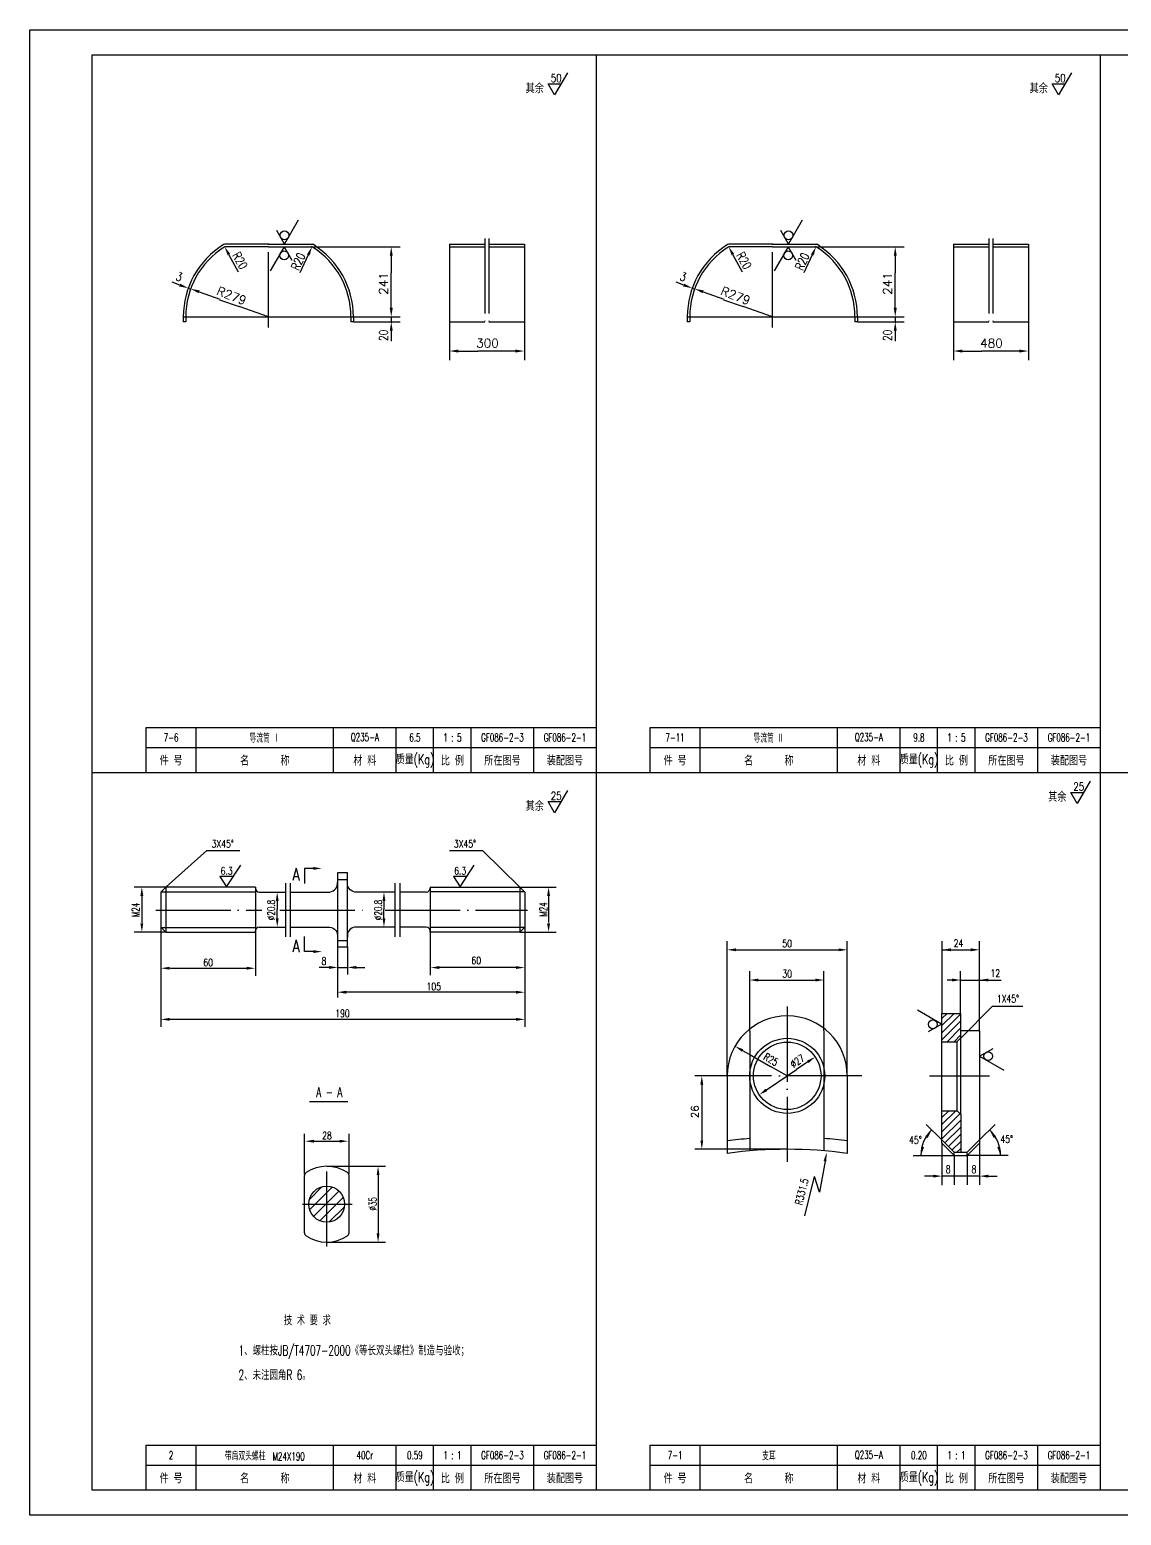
# Model space of a CAD drawing. Extents: x -1174 to 1453, y 137 to 1485.
# Drawn here: x 612 to 1048, y 146 to 740 of the extents above; entities that cross this region are included whole.
import ezdxf
from ezdxf.enums import TextEntityAlignment as Align

# ---------------------------------------------------------------- set-up
doc = ezdxf.new("R2010")
doc.units = 0
doc.header["$MEASUREMENT"] = 0
doc.linetypes.add('DASHDOT-M', pattern=[36, 30, -3, 0, -3])
doc.linetypes.add('DIVIDE-M', pattern=[39, 30, -3, 0, -3, 0, -3])
doc.layers.get('0').update_dxf_attribs({"linetype": 'CONTINUOUS'})
for name, color, linetype in [('CDR_DWG1', 4, 'CONTINUOUS'), ('CDR_DWG2', 2, 'CONTINUOUS'), ('CDR_DWG3', 1, 'DASHDOT-M'), ('CDR_DWG4', 3, 'DIVIDE-M')]:
    doc.layers.add(name, color=color, linetype=linetype)
doc.styles.add('HZ', font='romans', dxfattribs={"width": 0.7, "bigfont": 'hz'})

# ---------------------------------------------------------------- blocks, each defined once
blk = doc.blocks.new('*X75')
at = {"color": 0}
for p, q in [((240.7, 219.49), (245.74, 224.53)), ((240.81, 215.35), (249.88, 224.42)), ((242.39, 212.69), (252.54, 222.84)), ((244.9, 210.95), (254.27, 220.33)), ((248.67, 210.49), (254.74, 216.56))]:
    blk.add_line(p, q, dxfattribs=at)
blk = doc.blocks.new('*X49')
at = {"color": 0}
for p, q in [((152.09, 157.75), (157.61, 163.26)), ((152.09, 160.58), (154.78, 163.26)), ((152.09, 154.92), (159.28, 162.11)), ((152.09, 152.09), (159.56, 159.56)), ((153.24, 150.41), (159.56, 156.73)), ((154.65, 148.99), (159.56, 153.9)), ((156.07, 147.58), (159.56, 151.07)), ((158.05, 146.74), (159.56, 148.25))]:
    blk.add_line(p, q, dxfattribs=at)
blk = doc.blocks.new('*X50')
at = {"color": 0}
for p, q in [((152.09, 197.34), (156.93, 202.19)), ((152.09, 200.17), (154.1, 202.19)), ((152.09, 194.52), (159.51, 201.94)), ((152.09, 191.69), (159.51, 199.11)), ((154.11, 190.88), (159.51, 196.28)), ((156.94, 190.88), (159.51, 193.46))]:
    blk.add_line(p, q, dxfattribs=at)

msp = doc.modelspace()

# ---------------------------------------------------------------- linework, layer by layer
for p, q in [((611.86, 145.55), (611.86, 739.55)), ((611.86, 739.55), (1452.86, 739.55)), ((838.36, 729.55), (838.36, 155.55)), ((1039.86, 729.55), (1039.86, 155.55)), ((713.67, 653.84), (719.3, 663.48)), ((915.17, 653.84), (920.8, 663.48)), ((713.67, 653.84), (710.6, 659.23)), ((915.17, 653.84), (912.1, 659.23)), ((691.51, 649.59), (695.19, 642.71)), ((713.59, 652.8), (707.97, 643.16)), ((713.59, 652.8), (716.66, 647.42)), ((723.22, 649.5), (719.92, 642.39)), ((724.56, 652.76), (760, 652.76)), ((756.4, 649.16), (756.4, 642.36)), ((893.01, 649.59), (896.69, 642.71)), ((915.09, 652.8), (909.47, 643.16)), ((915.09, 652.8), (918.16, 647.42)), ((924.72, 649.5), (921.42, 642.39)), ((926.06, 652.76), (961.5, 652.76)), ((957.9, 649.16), (957.9, 642.36)), ((756.4, 635.16), (756.4, 642.36)), ((957.9, 635.16), (957.9, 642.36)), ((671.88, 637.44), (668.76, 638.55)), ((675.26, 636.23), (676.21, 635.94)), ((873.38, 637.44), (870.26, 638.55)), ((876.76, 636.23), (877.71, 635.94)), ((679.61, 634.75), (687.83, 631.87)), ((687.74, 631.6), (695.66, 628.83)), ((756.4, 628.36), (756.4, 635.16)), ((881.11, 634.75), (889.33, 631.87)), ((889.24, 631.6), (897.16, 628.83)), ((957.9, 628.36), (957.9, 635.16)), ((707.27, 624.76), (695.66, 628.83)), ((705.47, 624.76), (709.07, 624.76)), ((705.47, 624.76), (709.07, 624.76)), ((705.47, 624.76), (709.07, 624.76)), ((705.47, 624.76), (709.07, 624.76)), ((705.47, 624.76), (709.07, 624.76)), ((705.47, 624.76), (709.07, 624.76)), ((705.47, 624.76), (709.07, 624.76)), ((707.27, 622.96), (707.27, 626.56)), ((707.27, 622.96), (707.27, 626.56)), ((707.27, 622.96), (707.27, 626.56)), ((707.27, 622.96), (707.27, 626.56)), ((707.27, 622.96), (707.27, 626.56)), ((707.27, 622.96), (707.27, 626.56)), ((707.27, 622.96), (707.27, 626.56)), ((741.27, 624.76), (759.93, 624.76)), ((756.4, 624.76), (756.4, 622.31)), ((908.77, 624.76), (897.16, 628.83)), ((906.97, 624.76), (910.57, 624.76)), ((906.97, 624.76), (910.57, 624.76)), ((906.97, 624.76), (910.57, 624.76)), ((906.97, 624.76), (910.57, 624.76)), ((906.97, 624.76), (910.57, 624.76)), ((906.97, 624.76), (910.57, 624.76)), ((906.97, 624.76), (910.57, 624.76)), ((908.77, 622.96), (908.77, 626.56)), ((908.77, 622.96), (908.77, 626.56)), ((908.77, 622.96), (908.77, 626.56)), ((908.77, 622.96), (908.77, 626.56)), ((908.77, 622.96), (908.77, 626.56)), ((908.77, 622.96), (908.77, 626.56)), ((908.77, 622.96), (908.77, 626.56)), ((942.77, 624.76), (961.43, 624.76)), ((957.9, 624.76), (957.9, 622.31)), ((741.27, 622.76), (759.93, 622.76)), ((756.4, 619.16), (756.4, 614.97)), ((779.63, 622.76), (779.63, 607.46)), ((809.63, 622.76), (809.63, 607.46)), ((942.77, 622.76), (961.43, 622.76)), ((957.9, 619.16), (957.9, 614.97)), ((981.13, 622.76), (981.13, 607.46)), ((1011.13, 622.76), (1011.13, 607.46)), ((783.23, 611.06), (791.03, 611.06)), ((798.23, 611.06), (791.03, 611.06)), ((806.03, 611.06), (798.23, 611.06)), ((984.73, 611.06), (992.53, 611.06)), ((999.73, 611.06), (992.53, 611.06)), ((1007.53, 611.06), (999.73, 611.06)), ((658.36, 452.55), (838.36, 452.55)), ((859.86, 452.55), (1039.86, 452.55)), ((636.86, 442.55), (1442.86, 442.55)), ((666.41, 396.89), (682.7, 411.37)), ((682.73, 411.37), (695.92, 411.37)), ((779.66, 411.36), (792.85, 411.36)), ((807.82, 396.75), (792.85, 411.36)), ((690.52, 396.81), (696.23, 405.51)), ((783.9, 396.86), (789.6, 405.56)), ((687.9, 400.97), (690.52, 396.81)), ((693.26, 400.97), (687.9, 400.97)), ((786.64, 401.03), (781.27, 401.03)), ((781.27, 401.03), (783.9, 396.86)), ((666.18, 396.75), (653.69, 396.75)), ((656.69, 393.46), (656.69, 382.41)), ((807.82, 396.75), (822.31, 396.75)), ((819.31, 393.51), (819.31, 382.51)), ((710.81, 391.3), (710.81, 387.8)), ((710.81, 384.3), (710.81, 387.8)), ((753.49, 391.3), (753.49, 387.8)), ((753.49, 384.3), (753.49, 387.8)), ((664.25, 380.75), (664.25, 340.81)), ((809.82, 380.75), (809.82, 340.81)), ((666.18, 378.75), (653.69, 378.75)), ((702.14, 378.69), (702.14, 361.28)), ((771.93, 378.8), (771.93, 361.56)), ((807.82, 378.75), (822.31, 378.75)), ((890.72, 321.32), (890.72, 375.15)), ((938.72, 321.32), (938.72, 375.15)), ((976.65, 346.25), (976.65, 375.15)), ((991.59, 339.32), (991.59, 375.15)), ((734.91, 372.83), (734.91, 352.57)), ((738.9, 372.83), (738.9, 361.78)), ((894.22, 371.65), (935.22, 371.65)), ((976.98, 371.65), (989.02, 371.65)), ((667.99, 364.28), (699.02, 364.28)), ((731.54, 364.61), (727.58, 364.61)), ((734.93, 364.61), (738.98, 364.61)), ((742.4, 364.61), (745.9, 364.61)), ((806.69, 364.56), (774.53, 364.56)), ((899.72, 339.12), (899.72, 363.06)), ((929.41, 339.33), (929.41, 363.06)), ((984.01, 346.25), (984.01, 363.06)), ((991.59, 339.32), (991.59, 363.06)), ((903.22, 359.56), (925.91, 359.56)), ((980.6, 359.56), (978.62, 359.56)), ((984.16, 359.56), (994.49, 359.56)), ((995.09, 359.56), (1000.22, 359.56)), ((806.54, 354.7), (738.22, 354.7)), ((976.41, 341.9), (966.77, 347.52)), ((984.12, 336.36), (996.85, 349.09)), ((996.85, 349.09), (1008.85, 349.09)), ((806.32, 343.84), (667.22, 343.84)), ((899.72, 339.06), (899.72, 321.26)), ((929.41, 339.27), (929.41, 321.29)), ((976.41, 341.9), (971.02, 338.83)), ((896.89, 331.38), (900.49, 329.34)), ((900.49, 329.34), (908.08, 325.03)), ((923, 326.87), (918.43, 323.77)), ((991.61, 329.1), (997, 332.17)), ((991.61, 329.1), (1001.25, 323.48)), ((884.21, 321.26), (877.78, 321.26)), ((890.72, 321.26), (890.72, 321.26)), ((914.72, 321.26), (908.08, 325.03)), ((911.01, 318.75), (918.43, 323.77)), ((914.63, 321.26), (914.81, 321.26)), ((914.63, 321.26), (914.81, 321.26)), ((914.63, 321.26), (914.81, 321.26)), ((914.72, 321.17), (914.72, 321.35)), ((914.72, 321.17), (914.72, 321.35)), ((914.72, 321.17), (914.72, 321.35)), ((880.57, 317.76), (880.57, 295.4)), ((906.44, 315.65), (911.01, 318.75)), ((721.66, 281.97), (721.66, 298.13)), ((739.54, 282.09), (739.54, 298.13)), ((970.28, 301.87), (976.48, 295.66)), ((997.84, 301.87), (991.64, 295.66)), ((723.43, 295.13), (736.03, 295.13)), ((914.66, 291.9), (877.78, 291.9)), ((976.59, 294.32), (976.59, 277.6)), ((991.59, 294.32), (991.59, 277.66)), ((929.82, 287.09), (927.57, 274.79)), ((965.13, 289.44), (981.34, 289.44)), ((981.41, 289.47), (981.41, 277.73)), ((986.71, 289.47), (986.71, 277.66)), ((1002.99, 289.44), (986.78, 289.44)), ((730.66, 285.08), (754.14, 285.08)), ((751.14, 281.58), (751.14, 258.3)), ((921.77, 265.31), (925.6, 281.05)), ((927.57, 274.79), (925.6, 281.05)), ((974.23, 281.16), (969.55, 281.16)), ((986.71, 281.16), (976.6, 281.16)), ((991.6, 281.16), (986.73, 281.16)), ((995.1, 281.16), (998.6, 281.16)), ((730.66, 254.8), (754.14, 254.8)), ((658.36, 165.55), (838.36, 165.55)), ((859.86, 165.55), (1039.86, 165.55)), ((1452.86, 145.55), (611.86, 145.55))]:
    msp.add_line(p, q)
for points in [[(826.87, 722.37), (821.72, 713.45), (819.14, 717.91), (824.29, 717.91)], [(1028.37, 722.37), (1023.22, 713.45), (1020.64, 717.91), (1025.79, 717.91)], [(826.87, 435.37), (821.72, 426.45), (819.14, 430.91), (824.29, 430.91)], [(1035.78, 439.07), (1030.63, 430.15), (1028.05, 434.61), (1033.2, 434.61)]]:
    msp.add_lwpolyline(points)
for points in [[(981.27, 281.14, 0.25, 0.25, 1), (981.52, 281.14, 0.25, 0.25, 1)], [(986.6, 281.21, 0.25, 0.25, 1), (986.85, 281.21, 0.25, 0.25, 1)]]:
    msp.add_lwpolyline(points, format="xyseb", close=True)
for centre in [(713.71, 657.32), (915.21, 657.32), (713.63, 649.32), (915.13, 649.32), (972.93, 341.86), (995.09, 329.14)]:
    msp.add_circle(centre, 1.75)
for centre, start, end in [((982.22, 289.47), 133.71729, 180.13722), ((985.9, 289.47), 359.86278, 46.28271)]:
    msp.add_arc(centre, 14.09, start, end)
for points in [[(690.98, 649.31), (692.04, 649.87), (689.81, 652.76)], [(723.77, 649.25), (722.68, 649.75), (724.74, 652.76)], [(757, 649.16), (755.8, 649.16), (756.4, 652.76)], [(892.48, 649.31), (893.54, 649.87), (891.31, 652.76)], [(925.27, 649.25), (924.18, 649.75), (926.24, 652.76)], [(958.5, 649.16), (957.3, 649.16), (957.9, 652.76)], [(672.08, 638), (671.67, 636.87), (675.26, 636.22)], [(679.41, 634.18), (679.81, 635.31), (676.21, 635.94)], [(873.58, 638), (873.17, 636.87), (876.76, 636.22)], [(880.91, 634.18), (881.31, 635.31), (877.71, 635.94)], [(757, 628.36), (755.8, 628.36), (756.4, 624.76)], [(958.5, 628.36), (957.3, 628.36), (957.9, 624.76)], [(757, 619.16), (755.8, 619.16), (756.4, 622.76)], [(958.5, 619.16), (957.3, 619.16), (957.9, 622.76)], [(783.23, 610.46), (783.23, 611.66), (779.63, 611.06)], [(806.03, 610.46), (806.03, 611.66), (809.63, 611.06)], [(984.73, 610.46), (984.73, 611.66), (981.13, 611.06)], [(1007.53, 610.46), (1007.53, 611.66), (1011.13, 611.06)], [(657.27, 393.22), (656.11, 393.22), (656.69, 396.72)], [(711.4, 391.17), (710.23, 391.17), (710.81, 394.67)], [(754.07, 391.19), (752.9, 391.19), (753.49, 394.69)], [(819.89, 393.23), (818.72, 393.23), (819.31, 396.73)], [(657.27, 382.28), (656.11, 382.28), (656.69, 378.78)], [(711.4, 384.25), (710.23, 384.25), (710.81, 380.75)], [(754.07, 384.3), (752.9, 384.3), (753.49, 380.8)], [(819.89, 382.27), (818.72, 382.27), (819.31, 378.77)], [(894.22, 371.07), (894.22, 372.24), (890.72, 371.65)], [(935.22, 371.07), (935.22, 372.24), (938.72, 371.65)], [(980.13, 371.07), (980.13, 372.24), (976.63, 371.65)], [(988.06, 371.07), (988.06, 372.24), (991.56, 371.65)], [(667.85, 363.7), (667.85, 364.87), (664.35, 364.28)], [(698.54, 363.7), (698.54, 364.87), (702.04, 364.28)], [(731.54, 364.03), (731.54, 365.2), (735.04, 364.61)], [(742.4, 364.03), (742.4, 365.2), (738.9, 364.61)], [(775.64, 363.98), (775.64, 365.15), (772.14, 364.56)], [(806.23, 363.98), (806.23, 365.15), (809.73, 364.56)], [(903.22, 358.98), (903.22, 360.15), (899.72, 359.56)], [(925.91, 358.98), (925.91, 360.15), (929.41, 359.56)], [(980.6, 358.98), (980.6, 360.15), (984.1, 359.56)], [(995.09, 358.98), (995.09, 360.15), (991.59, 359.56)], [(738.41, 354.11), (738.41, 355.28), (734.91, 354.7)], [(806.28, 354.11), (806.28, 355.28), (809.78, 354.7)], [(667.75, 343.26), (667.75, 344.42), (664.25, 343.84)], [(806.32, 343.26), (806.32, 344.42), (809.82, 343.84)], [(896.6, 330.87), (897.18, 331.88), (893.84, 333.1)], [(923.33, 326.38), (922.67, 327.35), (925.9, 328.83)], [(881.15, 317.76), (879.98, 317.76), (880.57, 321.26)], [(906.76, 315.17), (906.11, 316.14), (903.54, 313.69)], [(970.83, 296.4), (969.89, 297.09), (972.42, 299.57)], [(997.29, 296.4), (998.23, 297.09), (995.69, 299.57)], [(725.46, 294.55), (725.46, 295.71), (721.96, 295.13)], [(735.74, 294.55), (735.74, 295.71), (739.24, 295.13)], [(881.15, 295.4), (879.98, 295.4), (880.57, 291.9)], [(969.45, 292.79), (968.31, 293.04), (968.14, 289.49)], [(998.67, 292.79), (999.81, 293.04), (999.97, 289.49)], [(930.39, 286.99), (929.24, 287.2), (930.45, 290.54)], [(751.72, 281.58), (750.56, 281.58), (751.14, 285.08)], [(973.1, 280.58), (973.1, 281.74), (976.6, 281.16)], [(995.1, 280.58), (995.1, 281.74), (991.6, 281.16)], [(751.72, 258.3), (750.56, 258.3), (751.14, 254.8)]]:
    msp.add_solid(points)
at = {"layer": 'CDR_DWG1'}
for p, q in [((636.86, 155.55), (636.86, 729.55)), ((636.86, 729.55), (1442.86, 729.55)), ((707.27, 653.76), (689.81, 653.76)), ((707.27, 653.76), (724.74, 653.76)), ((779.63, 653.76), (793.77, 653.76)), ((779.63, 653.76), (779.63, 622.76)), ((795.48, 653.76), (809.63, 653.76)), ((809.63, 653.76), (809.63, 622.76)), ((908.77, 653.76), (891.31, 653.76)), ((908.77, 653.76), (926.24, 653.76)), ((981.13, 653.76), (981.13, 622.76)), ((981.13, 653.76), (995.27, 653.76)), ((996.98, 653.76), (1011.13, 653.76)), ((1011.13, 653.76), (1011.13, 622.76)), ((707.27, 652.76), (690.1, 652.76)), ((707.27, 652.76), (724.45, 652.76)), ((779.63, 652.76), (793.77, 652.76)), ((795.48, 652.76), (809.63, 652.76)), ((908.77, 652.76), (891.6, 652.76)), ((908.77, 652.76), (925.95, 652.76)), ((981.13, 652.76), (995.27, 652.76)), ((996.98, 652.76), (1011.13, 652.76)), ((673.27, 624.76), (741.27, 624.76)), ((673.27, 624.76), (673.27, 622.76)), ((674.27, 624.76), (674.27, 622.76)), ((740.27, 624.76), (740.27, 622.76)), ((741.27, 624.76), (741.27, 622.76)), ((874.77, 624.76), (942.77, 624.76)), ((874.77, 624.76), (874.77, 622.76)), ((875.77, 624.76), (875.77, 622.76)), ((941.77, 624.76), (941.77, 622.76)), ((942.77, 624.76), (942.77, 622.76)), ((674.27, 622.76), (673.27, 622.76)), ((741.27, 622.76), (740.27, 622.76)), ((779.63, 622.76), (793.77, 622.76)), ((795.48, 622.76), (809.63, 622.76)), ((875.77, 622.76), (874.77, 622.76)), ((942.77, 622.76), (941.77, 622.76)), ((981.13, 622.76), (995.27, 622.76)), ((996.98, 622.76), (1011.13, 622.76)), ((658.36, 460.55), (838.36, 460.55)), ((658.36, 442.55), (658.36, 460.55)), ((678.36, 442.55), (678.36, 460.55)), ((733.36, 442.55), (733.36, 460.55)), ((758.36, 442.55), (758.36, 460.55)), ((773.36, 442.55), (773.36, 460.55)), ((788.36, 442.55), (788.36, 460.55)), ((813.36, 442.55), (813.36, 460.55)), ((859.86, 460.55), (1039.86, 460.55)), ((859.86, 442.55), (859.86, 460.55)), ((879.86, 442.55), (879.86, 460.55)), ((934.86, 442.55), (934.86, 460.55)), ((959.86, 442.55), (959.86, 460.55)), ((974.86, 442.55), (974.86, 460.55)), ((989.86, 442.55), (989.86, 460.55)), ((1014.86, 442.55), (1014.86, 460.55)), ((734.9, 402.43), (734.9, 372.7)), ((738.9, 402.43), (734.9, 402.43)), ((734.9, 399.74), (738.9, 399.74)), ((738.9, 372.7), (738.9, 402.43)), ((666.25, 396.75), (664.25, 394.75)), ((664.25, 394.84), (702.14, 394.84)), ((664.25, 394.75), (664.25, 380.75)), ((702.14, 396.75), (666.25, 396.75)), ((666.25, 396.75), (666.25, 378.75)), ((702.14, 396.75), (702.14, 378.75)), ((702.14, 396.75), (702.14, 396.25)), ((703.64, 394.75), (714.09, 394.75)), ((770.43, 394.75), (759.88, 394.75)), ((771.93, 396.75), (807.82, 396.75)), ((771.93, 396.75), (771.93, 378.75)), ((771.93, 396.75), (771.93, 396.25)), ((809.82, 394.84), (771.93, 394.84)), ((807.82, 396.75), (807.82, 378.75)), ((807.82, 396.75), (809.82, 394.75)), ((809.82, 394.75), (809.82, 380.75)), ((664.25, 380.75), (666.25, 378.75)), ((664.25, 380.56), (702.14, 380.56)), ((703.66, 380.73), (714.09, 380.73)), ((770.41, 380.73), (759.88, 380.73)), ((809.82, 380.56), (771.93, 380.56)), ((809.82, 380.75), (807.82, 378.75)), ((666.25, 378.75), (702.14, 378.75)), ((702.14, 378.75), (702.16, 379.29)), ((734.9, 375.4), (738.9, 375.4)), ((771.93, 378.75), (771.9, 379.29)), ((807.82, 378.75), (771.93, 378.75)), ((738.9, 372.7), (734.9, 372.7)), ((976.59, 334.91), (976.59, 346.19)), ((976.59, 346.19), (984.01, 346.19)), ((984.01, 346.2), (984.01, 336.68)), ((991.59, 339.26), (984.01, 339.26)), ((991.59, 339.32), (991.59, 294.32)), ((976.59, 307.27), (976.59, 334.91)), ((976.59, 334.88), (982.64, 334.88)), ((982.63, 334.93), (984.01, 336.37)), ((982.63, 307.26), (982.63, 334.93)), ((984.01, 336.68), (984.01, 305.88)), ((890.72, 321.26), (890.72, 297.76)), ((899.72, 321.26), (899.72, 298.76)), ((929.41, 321.29), (929.41, 298.79)), ((938.72, 321.26), (938.72, 297.76)), ((976.59, 294.32), (976.59, 307.27)), ((976.59, 307.26), (982.63, 307.26)), ((982.63, 307.26), (982.63, 307.26)), ((982.63, 307.26), (984.01, 305.88)), ((984.06, 305.88), (984.06, 290.74)), ((890.72, 297.76), (890.72, 290.26)), ((899.72, 298.76), (899.72, 291.26)), ((929.41, 298.79), (929.41, 291.29)), ((938.72, 297.76), (938.72, 290.26)), ((981.4, 290.74), (976.52, 295.62)), ((981.4, 289.44), (976.52, 294.32)), ((986.71, 290.74), (991.59, 295.62)), ((986.71, 289.44), (991.59, 294.32)), ((981.4, 290.71), (981.4, 290.74)), ((981.4, 289.44), (981.4, 290.71)), ((981.41, 290.74), (984.51, 290.74)), ((981.41, 289.44), (986.71, 289.44)), ((983.16, 290.71), (983.16, 290.74)), ((984.51, 290.74), (986.71, 290.74)), ((986.71, 290.71), (986.71, 290.74)), ((986.71, 289.44), (986.71, 290.71)), ((721.66, 258.51), (721.66, 281.37)), ((739.54, 258.51), (739.54, 281.37)), ((658.36, 173.55), (838.36, 173.55)), ((658.36, 155.55), (658.36, 173.55)), ((678.36, 155.55), (678.36, 173.55)), ((733.36, 155.55), (733.36, 173.55)), ((758.36, 155.55), (758.36, 173.55)), ((773.36, 155.55), (773.36, 173.55)), ((788.36, 155.55), (788.36, 173.55)), ((813.36, 155.55), (813.36, 173.55)), ((859.86, 173.55), (1039.86, 173.55)), ((859.86, 155.55), (859.86, 173.55)), ((879.86, 155.55), (879.86, 173.55)), ((934.86, 155.55), (934.86, 173.55)), ((959.86, 155.55), (959.86, 173.55)), ((974.86, 155.55), (974.86, 173.55)), ((989.86, 155.55), (989.86, 173.55)), ((1014.86, 155.55), (1014.86, 173.55)), ((1442.86, 155.55), (636.86, 155.55))]:
    msp.add_line(p, q, dxfattribs=at)
for points in [[(716.09, 394.75), (731.9, 394.75, 0.414214), (734.9, 398.75, 0.414214)], [(757.9, 394.75), (741.9, 394.75, -0.414214), (738.9, 398.75, -0.414214)], [(716.1, 380.75), (731.9, 380.75, -0.414214), (734.9, 376.75, -0.414214)], [(757.9, 380.75), (741.9, 380.75, 0.414214), (738.9, 376.75, 0.414214)]]:
    msp.add_lwpolyline(points, format="xyb", dxfattribs=at)
for centre, radius in [((914.72, 321.26), 15), ((914.72, 321.26), 13.5), ((730.6, 269.94), 7.18)]:
    msp.add_circle(centre, radius, dxfattribs=at)
for centre, radius, start, end in [((707.27, 624.76), 34, 121.95275, 180), ((689.81, 652.76), 1, 90, 121.95275), ((724.74, 652.76), 1, 58.04725, 90), ((707.27, 624.76), 34, 0, 58.04725), ((908.77, 624.76), 34, 121.95275, 180), ((891.31, 652.76), 1, 90, 121.95275), ((926.24, 652.76), 1, 58.04725, 90), ((908.77, 624.76), 34, 0, 58.04725), ((707.27, 624.76), 33, 122.46174, 180), ((690.1, 651.76), 1, 90, 122.46174), ((724.45, 651.76), 1, 57.53826, 90), ((707.27, 624.76), 33, 0, 57.53826), ((908.77, 624.76), 33, 122.46174, 180), ((891.6, 651.76), 1, 90, 122.46174), ((925.95, 651.76), 1, 57.53826, 90), ((908.77, 624.76), 33, 0, 57.53826), ((703.64, 396.25), 1.5, 180, 270), ((770.43, 396.25), 1.5, 270, 0), ((703.66, 379.23), 1.5, 90, 177.43508), ((770.41, 379.23), 1.5, 2.56492, 90), ((914.72, 321.26), 24, 0, 180), ((914.72, 115.62), 181.2, 94.74834, 97.61101), ((914.72, 115.26), 176.64, 82.19102, 97.80897), ((914.72, 115.62), 181.2, 82.38899, 85.35015), ((723.16, 281.37), 1.5, 123.04894, 180), ((730.6, 269.94), 15.14, 56.95106, 123.04894), ((738.04, 281.37), 1.5, 0, 56.95106), ((723.16, 258.51), 1.5, 180, 236.95106), ((730.6, 269.94), 15.14, 236.95106, 303.04894), ((738.04, 258.51), 1.5, 303.04894, 0)]:
    msp.add_arc(centre, radius, start, end, dxfattribs=at)
at = {"layer": 'CDR_DWG2'}
for p, q in [((721.7, 404.2), (721.7, 398.15)), ((725.2, 404.2), (721.7, 404.2)), ((721.7, 370.93), (721.7, 376.98)), ((725.2, 370.93), (721.7, 370.93)), ((723.75, 311.03), (739.03, 311.03))]:
    msp.add_line(p, q, dxfattribs=at)
for points in [[(725.2, 404.78), (725.2, 403.62), (728.7, 404.2)], [(725.2, 370.35), (725.2, 371.52), (728.7, 370.93)]]:
    msp.add_solid(points, dxfattribs=at)
at = {"layer": 'CDR_DWG3', "linetype": 'DASHDOT-M'}
for p, q in [((707.27, 620.54), (707.27, 655.54)), ((908.77, 620.54), (908.77, 655.54)), ((662.25, 387.57), (704.65, 387.57)), ((711.81, 387.57), (745.22, 387.57)), ((753.97, 387.57), (810.89, 387.57)), ((914.72, 348.92), (914.72, 286.87)), ((944.58, 321.26), (884.27, 321.26)), ((971.66, 321.26), (995.63, 321.26)), ((730.6, 253.02), (730.6, 287.68)), ((720.92, 269.94), (740.8, 269.94))]:
    msp.add_line(p, q, dxfattribs=at)
at = {"layer": 'CDR_DWG4', "linetype": 'DIVIDE-M'}
for p, q in [((793.77, 656.1), (793.77, 620.18)), ((795.48, 656.1), (795.48, 620.18)), ((995.27, 656.1), (995.27, 620.18)), ((996.98, 656.1), (996.98, 620.18)), ((714.13, 398.35), (714.13, 376.84)), ((716.09, 376.84), (716.09, 398.35)), ((757.98, 376.84), (757.98, 398.35)), ((759.88, 398.35), (759.88, 376.84))]:
    msp.add_line(p, q, dxfattribs=at)

# ---------------------------------------------------------------- block references
for name, p in [('*X50', (824.5, 144)), ('*X49', (824.5, 144)), ('*X75', (482.97, 52.34))]:
    msp.add_blockref(name, p)

# ---------------------------------------------------------------- texts
at = {"style": 'HZ'}
for s, height, width, p in [('50', 3.2, 0.8, (820.16, 718.61)), ('50', 3.2, 0.8, (1021.66, 718.61)), ('其余', 4, 0.7, (810.14, 714.16)), ('其余', 4, 0.7, (1011.64, 714.16)), ('25', 3.2, 0.8, (820.16, 431.61)), ('其余', 4, 0.7, (1019.05, 430.86)), ('25', 3.2, 0.8, (1029.07, 435.31)), ('其余', 4, 0.7, (810.14, 427.16)), ('3X45%%D', 3, 0.75, (684.58, 412.56)), ('3X45%%D', 3, 0.75, (781.42, 412.56)), ('        技 术 要 求', 4, 0.65, (697.92, 221.55)), ('1、螺柱按JB/T4707-2000《等长双头螺柱》制造与验收；', 4, 0.65, (695.35, 209.47)), ('2、未注圆角R 6。', 4, 0.65, (695.35, 199.66))]:
    msp.add_text(s, height=height, dxfattribs=dict(at, width=width)).set_placement(p)
at = {"style": 'HZ', "width": 0.75}
for s, rotation, p in [('R20', 299.5559, (692.75, 649.35)), ('R20', 66.11938, (719.43, 643.06)), ('R20', 299.5559, (894.25, 649.35)), ('R20', 66.11938, (920.93, 643.06)), ('3', 340.17779, (669.97, 639.52)), ('3', 340.17779, (871.47, 639.52)), ('20', 90, (755.02, 615.11)), ('20', 90, (956.52, 615.11))]:
    msp.add_text(s, height=3.5, rotation=rotation, dxfattribs=at).set_placement(p)
at = {"style": 'HZ'}
for s, height, rotation, p in [('R279', 3.5, 339, (691.97, 631.54)), ('241', 3.5, 90, (755.07, 638.04)), ('R279', 3.5, 339, (893.47, 631.54)), ('241', 3.5, 90, (956.57, 638.04)), ('26', 3, 90, (879.3, 306.9))]:
    msp.add_text(s, height=height, rotation=rotation, dxfattribs=at).set_placement(p, align=Align.CENTER)
for s, p in [('300', (794.87, 612.45)), ('480', (996.37, 612.45))]:
    msp.add_text(s, height=3.5, dxfattribs=at).set_placement(p, align=Align.CENTER)
for s, height, width, p in [('7-6', 3.2, 0.65, (668.36, 456.55)), ('导流筒 Ⅰ', 3.2, 0.65, (705.86, 456.55)), ('Q235-A', 3.2, 0.65, (745.86, 456.55)), ('6.5', 3.2, 0.65, (765.86, 456.55)), ('1 : 5', 3.2, 0.65, (780.86, 456.55)), ('GF086-2-3', 3.2, 0.65, (800.86, 456.55)), ('GF086-2-1', 3.2, 0.65, (825.86, 456.55)), ('7-11', 3.2, 0.65, (869.86, 456.55)), ('导流筒 Ⅱ', 3.2, 0.65, (907.36, 456.55)), ('Q235-A', 3.2, 0.65, (947.36, 456.55)), ('9.8', 3.2, 0.65, (967.36, 456.55)), ('1 : 5', 3.2, 0.65, (982.36, 456.55)), ('GF086-2-3', 3.2, 0.65, (1002.36, 456.55)), ('GF086-2-1', 3.2, 0.65, (1027.36, 456.55)), ('件 号', 4, 0.7, (668.36, 447.55)), ('名      称', 4, 0.7, (705.86, 447.55)), ('材 料', 4, 0.7, (745.86, 447.55)), ('质量(Kg)', 4, 0.7, (765.86, 447.55)), ('比 例', 4, 0.7, (780.86, 447.55)), ('所在图号', 4, 0.7, (800.86, 447.55)), ('装配图号', 4, 0.7, (825.86, 447.55)), ('件 号', 4, 0.7, (869.86, 447.55)), ('名      称', 4, 0.7, (907.36, 447.55)), ('材 料', 4, 0.7, (947.36, 447.55)), ('质量(Kg)', 4, 0.7, (967.36, 447.55)), ('比 例', 4, 0.7, (982.36, 447.55)), ('所在图号', 4, 0.7, (1002.36, 447.55)), ('装配图号', 4, 0.7, (1027.36, 447.55)), ('2', 3.2, 0.65, (668.36, 169.55)), ('带肩双头螺柱  M24X190', 3.2, 0.65, (705.86, 169.55)), ('40Cr', 3.2, 0.65, (745.86, 169.55)), ('0.59', 3.2, 0.65, (765.86, 169.55)), ('1 : 1', 3.2, 0.65, (780.86, 169.55)), ('GF086-2-3', 3.2, 0.65, (800.86, 169.55)), ('GF086-2-1', 3.2, 0.65, (825.86, 169.55)), ('7-1', 3.2, 0.65, (869.86, 169.55)), ('支耳', 3.2, 0.65, (907.36, 169.55)), ('Q235-A', 3.2, 0.65, (947.36, 169.55)), ('0.20', 3.2, 0.65, (967.36, 169.55)), ('1 : 1', 3.2, 0.65, (982.36, 169.55)), ('GF086-2-3', 3.2, 0.65, (1002.36, 169.55)), ('GF086-2-1', 3.2, 0.65, (1027.36, 169.55)), ('件 号', 4, 0.7, (668.36, 160.55)), ('名      称', 4, 0.7, (705.86, 160.55)), ('材 料', 4, 0.7, (745.86, 160.55)), ('质量(Kg)', 4, 0.7, (765.86, 160.55)), ('比 例', 4, 0.7, (780.86, 160.55)), ('所在图号', 4, 0.7, (800.86, 160.55)), ('装配图号', 4, 0.7, (825.86, 160.55)), ('件 号', 4, 0.7, (869.86, 160.55)), ('名      称', 4, 0.7, (907.36, 160.55)), ('材 料', 4, 0.7, (947.36, 160.55)), ('质量(Kg)', 4, 0.7, (967.36, 160.55)), ('比 例', 4, 0.7, (982.36, 160.55)), ('所在图号', 4, 0.7, (1002.36, 160.55)), ('装配图号', 4, 0.7, (1027.36, 160.55))]:
    msp.add_text(s, height=height, dxfattribs=dict(at, width=width)).set_placement(p, align=Align.MIDDLE)
at = {"style": 'HZ', "width": 0.75}
for s, p in [('6.3', (690.6, 401.7)), ('6.3', (783.97, 401.76)), ('50', (914.7, 372.7)), ('24', (983.2, 372.8)), ('8', (729.5, 365.67)), ('60', (790.4, 365.87)), ('60', (683.2, 365.07)), ('30', (914.7, 360.6)), ('12', (997.9, 360.8)), ('105', (773.4, 355.49)), ('1X45%%D', (1002.96, 350.59)), ('190', (736.9, 344.74)), ('28', (730.7, 295.9)), ('45%%d', (965.98, 294.1)), ('45%%d', (1002.44, 294.46)), ('8', (979.05, 282.4)), ('8', (989.37, 282.4))]:
    msp.add_text(s, height=3, dxfattribs=at).set_placement(p, align=Align.CENTER)
at = {"style": 'HZ'}
for s, rotation, width, p in [('M24', 90, 0.7, (655.7, 387.57)), ('%%C20.8', 90, 0.7, (709.9, 387.57)), ('%%C20.8', 90, 0.7, (752.7, 387.57)), ('M24', 90, 0.7, (818.7, 387.77)), ('R25', 330.05555, 0.75, (907.49, 326.49)), ('%%C27', 33.88739, 0.75, (919.61, 325.91)), ('R331.5', 76.08547, 0.75, (921.96, 274.57)), ('%%C35', 90, 0.7, (750.48, 270.07))]:
    msp.add_text(s, height=3, rotation=rotation, dxfattribs=dict(at, width=width)).set_placement(p, align=Align.CENTER)
at = {"layer": 'CDR_DWG2', "style": 'HZ'}
for s, height, width, p in [('A', 5, 0.75, (718.34, 399.32)), ('A', 5, 0.75, (718.34, 370.69)), ('A - A', 4, 0.65, (731.63, 312.73))]:
    msp.add_text(s, height=height, dxfattribs=dict(at, width=width)).set_placement(p, align=Align.CENTER)

doc.saveas('drawing.dxf')
